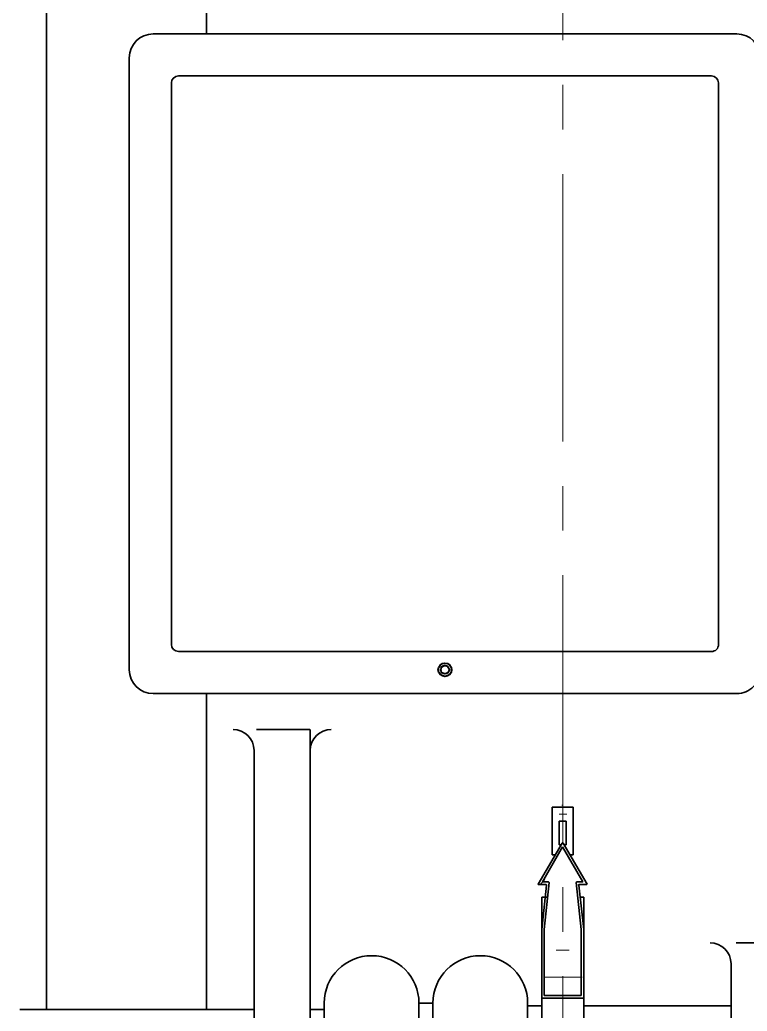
# Model space of a CAD drawing. Header units: centimetres. Extents: x 405464 to 563355, y 50011 to 66875.
# Drawn here: x 510532.9 to 510584.7, y 52751.9 to 52822.6 of the extents above; entities that cross this region are included whole.
import ezdxf

# ---------------------------------------------------------------- set-up
doc = ezdxf.new("R2010")
doc.units = ezdxf.units.CM
doc.linetypes.add('CENTER2', pattern=[28.575, 19.05, -3.175, 3.175, -3.175])
for name, color, linetype, lineweight in [('0-KRCN-MİMARİ-220526', 8, 'Continuous', 9), ('10剖面线', 5, 'Continuous', 18), ('1轮廓线', 7, 'Continuous', 35), ('TF_Mobilya', 142, 'Continuous', 9), ('中心线', 1, 'CENTER2', 15), ('图层1', 7, 'Continuous', 40)]:
    doc.layers.add(name, color=color, linetype=linetype, lineweight=lineweight)

# ---------------------------------------------------------------- blocks, each defined once
blk = doc.blocks.new('kombine_altyapı')
at = {"layer": '10剖面线', "color": 8}
for p, q in [((6213.256, 504.263), (6213.237, 504.244)), ((6212.02, 498.95), (6211.682, 498.613))]:
    blk.add_line(p, q, dxfattribs=at)
at = {"layer": '1轮廓线', "color": 8}
for p, q in [((6176.495, 489.7), (6176.495, 581.7)), ((6184.102, 559.2), (6225.702, 559.2)), ((6184.102, 559.2), (6225.702, 559.2)), ((6182.402, 513.9), (6182.402, 557.5)), ((6182.402, 513.9), (6182.402, 557.5)), ((6185.902, 556.2), (6223.902, 556.2)), ((6185.402, 515.7), (6185.402, 555.7)), ((6224.402, 515.7), (6224.402, 555.7)), ((6185.902, 515.2), (6223.902, 515.2)), ((6184.102, 512.2), (6225.702, 512.2)), ((6184.102, 512.2), (6225.702, 512.2)), ((6191.47, 509.65), (6195.259, 509.65)), ((6195.295, 472.95), (6195.295, 509.65)), ((6212.545, 500.709), (6212.545, 504.112)), ((6212.545, 504.112), (6214.045, 504.112)), ((6214.045, 504.112), (6214.045, 500.709)), ((6213.045, 501.424), (6213.045, 503.112)), ((6213.045, 503.112), (6213.545, 503.112)), ((6213.545, 503.112), (6213.545, 501.424)), ((6213.245, 501.556), (6211.548, 498.616)), ((6213.169, 501.424), (6213.045, 501.424)), ((6213.331, 501.556), (6215.029, 498.616)), ((6213.545, 501.424), (6213.408, 501.424)), ((6213.288, 501.281), (6211.851, 498.791)), ((6212.756, 500.709), (6212.545, 500.709)), ((6213.288, 501.281), (6214.726, 498.791)), ((6214.045, 500.709), (6213.82, 500.709)), ((6211.549, 498.613), (6212.085, 498.613)), ((6211.852, 498.788), (6212.272, 498.788)), ((6212.322, 498.735), (6211.97, 495.396)), ((6214.254, 498.735), (6214.621, 495.396)), ((6214.304, 498.788), (6214.724, 498.788)), ((6214.473, 498.613), (6215.008, 498.613)), ((6212.134, 498.56), (6211.795, 495.404)), ((6214.442, 498.563), (6214.795, 495.404)), ((6211.795, 483.9), (6211.795, 497.7)), ((6211.795, 471.4), (6211.795, 497.7)), ((6214.795, 471.4), (6214.795, 497.7)), ((6211.795, 490.515), (6211.795, 495.404)), ((6211.97, 490.69), (6211.971, 495.404)), ((6214.62, 490.69), (6214.621, 495.404)), ((6214.795, 490.515), (6214.795, 495.404)), ((6225.649, 494.45), (6235.037, 494.45)), ((6214.795, 490.515), (6211.795, 490.515)), ((6214.62, 490.69), (6211.97, 490.69)), ((6174.595, 489.7), (6176.495, 489.7)), ((6225.295, 489.95), (6214.795, 489.95))]:
    blk.add_line(p, q, dxfattribs=at)
at = {"layer": '1轮廓线', "color": 8, "linetype": 'ByBlock'}
for p, q in [((6187.895, 559.2), (6187.895, 581.7)), ((6187.895, 489.7), (6187.895, 512.2)), ((6191.295, 479.05), (6191.295, 508.15)), ((6195.295, 472.95), (6195.295, 508.15)), ((6212.213, 497.7), (6211.795, 497.7)), ((6211.795, 497.7), (6211.795, 483.9)), ((6214.795, 497.7), (6214.538, 497.7)), ((6214.795, 483.9), (6214.795, 497.7)), ((6214.795, 483.9), (6214.795, 497.7)), ((6225.295, 486.223), (6225.295, 492.95)), ((6196.295, 490.158), (6196.295, 479.641)), ((6203.045, 479.075), (6203.045, 490.159)), ((6204.045, 490.158), (6203.045, 490.158)), ((6204.045, 490.158), (6204.045, 479.075)), ((6210.795, 490.159), (6210.795, 479.388)), ((6191.295, 489.7), (6176.495, 489.7)), ((6196.295, 489.7), (6195.295, 489.7)), ((6211.795, 489.95), (6210.795, 489.95)), ((6225.295, 489.95), (6214.795, 489.95))]:
    blk.add_line(p, q, dxfattribs=at)
at = {"layer": '1轮廓线', "color": 8}
for centre, radius, start, end in [((6184.102, 557.5), 1.7, 90, 180), ((6225.702, 557.5), 1.7, 0, 90), ((6185.902, 555.7), 0.5, 90, 180), ((6223.902, 555.7), 0.5, 0, 90), ((6185.902, 515.7), 0.5, 180, 270), ((6223.902, 515.7), 0.5, 270, 0), ((6184.102, 513.9), 1.7, 180, 270), ((6225.702, 513.9), 1.7, 270, 0), ((6189.795, 508.15), 1.5, 0, 90), ((6196.795, 508.15), 1.5, 90, 180), ((6213.288, 501.531), 0.05, 30, 150), ((6211.549, 498.615), 0.002, 150, 270), ((6211.852, 498.79), 0.002, 150, 270), ((6212.085, 498.563), 0.05, 356.09755, 90), ((6212.272, 498.738), 0.05, 356.09755, 90), ((6214.304, 498.738), 0.05, 90, 183.90245), ((6214.473, 498.563), 0.05, 90, 183.90245), ((6214.724, 498.79), 0.002, 270, 30), ((6215.008, 498.615), 0.002, 270, 30), ((6223.795, 492.95), 1.5, 0, 90)]:
    blk.add_arc(centre, radius, start, end, dxfattribs=at)
at = {"layer": '1轮廓线', "color": 8, "linetype": 'ByBlock'}
for centre, start, end in [((6199.67, 490.158), 0.00001, 180.00001), ((6207.42, 490.158), 0.00012, 179.99989)]:
    blk.add_arc(centre, 3.375, start, end, dxfattribs=at)
at = {"layer": '中心线', "color": 8}
for p, q in [((6213.295, 444.441), (6213.295, 626.959)), ((6213.033, 503.612), (6213.581, 503.612)), ((6212.822, 493.914), (6213.75, 493.914)), ((6212.05, 492.014), (6214.675, 492.014))]:
    blk.add_line(p, q, dxfattribs=at)
at = {"layer": '图层1', "color": 8}
for radius in [0.475, 0.3]:
    blk.add_circle((6204.902, 513.9), radius, dxfattribs=at)
blk = doc.blocks.new('A$C9e52caec')
at = {"layer": 'TF_Mobilya', "color": 8}
blk.add_blockref('kombine_altyapı', (0, 0), dxfattribs=at)

msp = doc.modelspace()

# ---------------------------------------------------------------- block references
at = {"layer": '0-KRCN-MİMARİ-220526', "rotation": 359.999999999997}
msp.add_blockref('A$C9e52caec', (504358.269, 52262.368, 73.999), dxfattribs=at)

doc.saveas('drawing.dxf')
